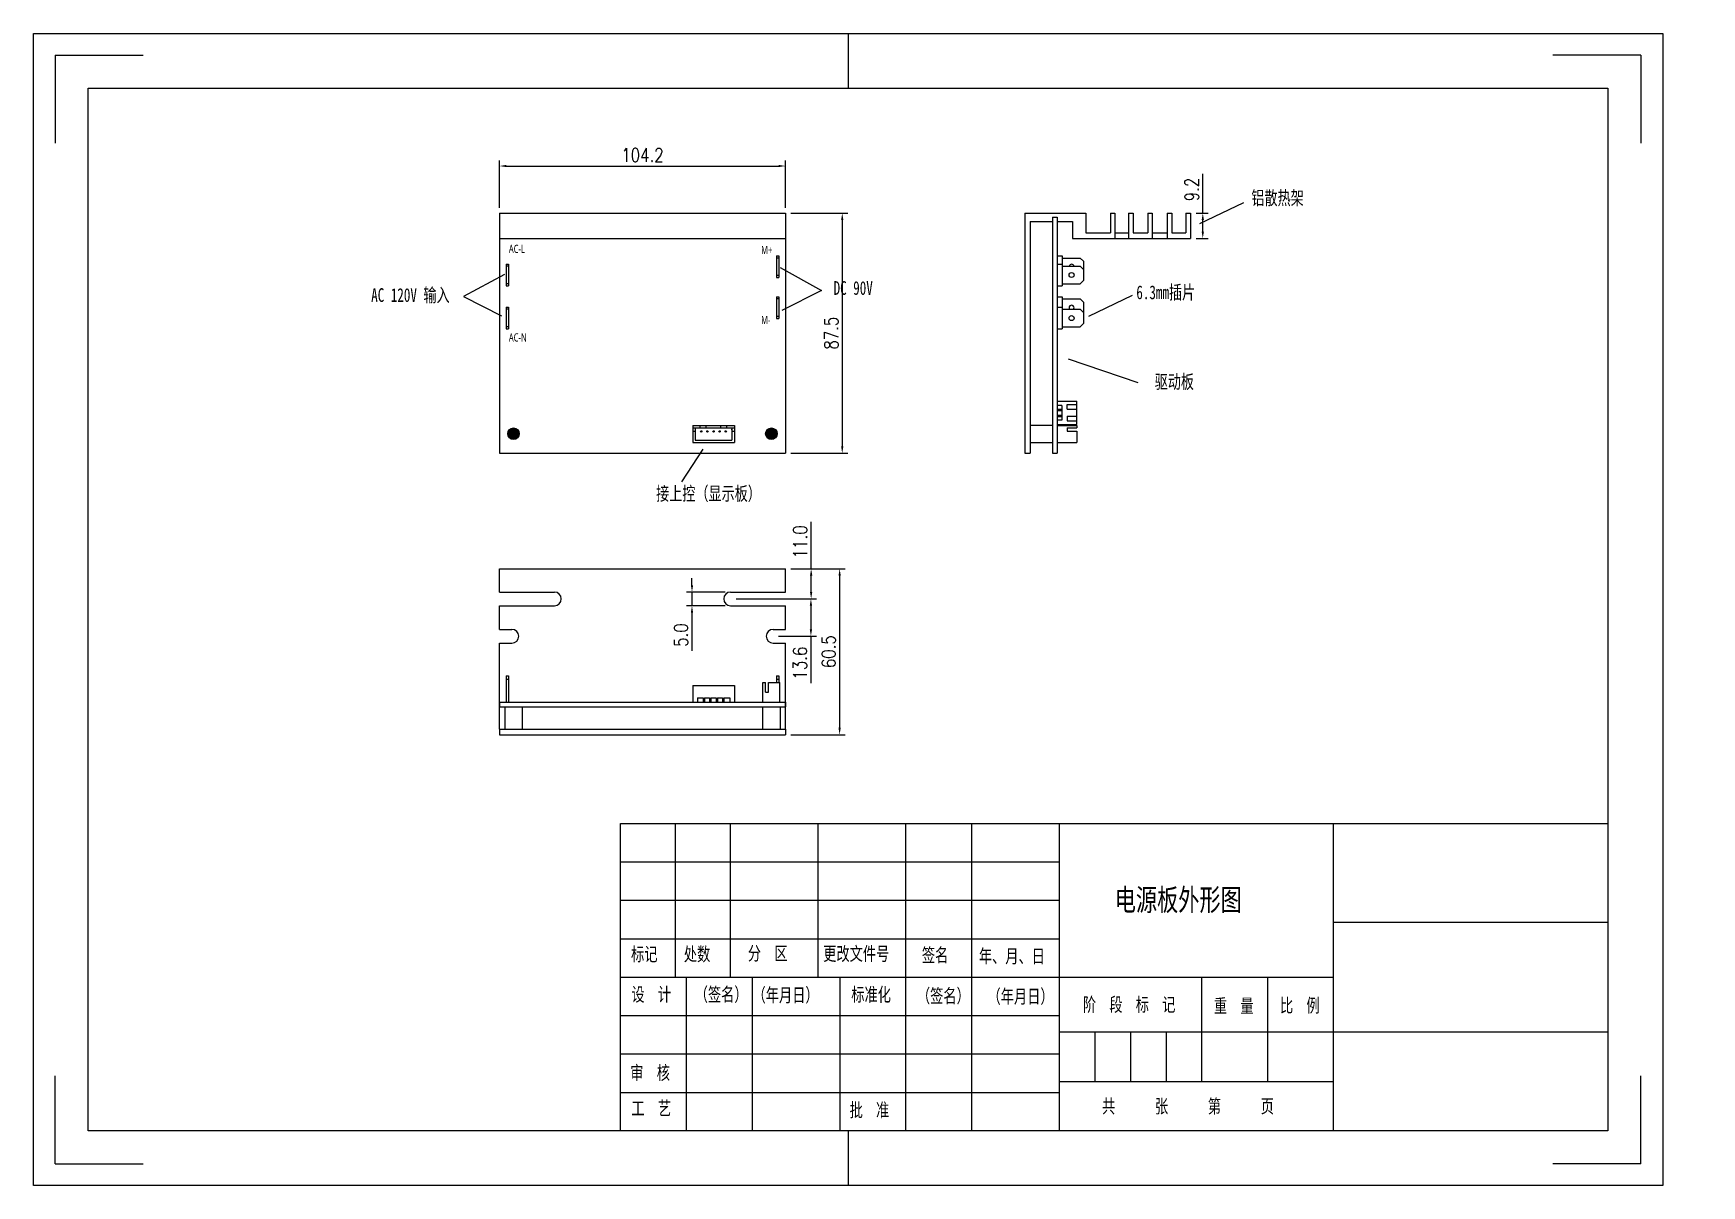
# Model space of a CAD drawing. Header units: millimetres. Extents: x 4562 to 28735, y 226 to 10431.
# Drawn here: x 13322 to 13931, y 5112 to 5532 of the extents above; entities that cross this region are included whole.
import ezdxf

# ---------------------------------------------------------------- set-up
doc = ezdxf.new("R2010")
doc.units = ezdxf.units.MM
doc.layers.add('总内框线', color=7, linetype='Continuous', lineweight=50)
doc.layers.add('总外框线', color=7, linetype='Continuous', lineweight=30)
doc.styles.get("Standard").update_dxf_attribs({"font": 'isocp.shx', "width": 0.707, "bigfont": 'hztxt.shx'})
doc.styles.add('TH_GBDIM', font='romans.shx', dxfattribs={"width": 0.8, "bigfont": 'gbcbig.shx'})
doc.styles.add('标注文字', font='txt.shx', dxfattribs={"width": 0.7})
doc.dimstyles.get("Standard").update_dxf_attribs({"dimtxt": 0.18, "dimasz": 0.18, "dimexe": 0.18, "dimexo": 0.0625, "dimgap": 0.09, "dimtad": 0, "dimtih": 1, "dimtoh": 1, "dimdec": 4, "dimzin": 0, "dimdsep": 46, "dimtxsty": 'Standard', "dimcen": 0.09, "dimadec": 0, "dimazin": 0, "dimtfac": 1, "dimtdec": 4, "dimtofl": 0, "dimtmove": 0, "dimatfit": 3, "dimfxl": 1, "dimtolj": 1, "dimtzin": 0, "dimarcsym": 0})
doc.dimstyles.new('TH_GBDIM', dxfattribs={"dimtxt": 3.5, "dimasz": 2.5, "dimexe": 2, "dimexo": 0, "dimgap": 1.5, "dimtad": 1, "dimdec": 1, "dimzin": 0, "dimdsep": 46, "dimtxsty": 'TH_GBDIM', "dimcen": 2.5, "dimclrd": 130, "dimclre": 130, "dimclrt": 3, "dimadec": 0, "dimazin": 0, "dimtfac": 0.714286, "dimtdec": 1, "dimtmove": 0, "dimatfit": 3, "dimfxl": 1, "dimtzin": 0, "dimlwd": -1, "dimlwe": -1, "dimarcsym": 0})
pattern_1 = [(0, (2368.4976, 2051.186), (0, 6.985), [5.08, -1.905]), (90, (2368.4976, 2051.186), (-6.985, 4e-16), [5.08, -1.905])]

# ---------------------------------------------------------------- blocks, each defined once
blk = doc.blocks.new('*D210')
for p, q in [((13598.59, 5466.28), (13619.31, 5466.28)), ((13617.31, 5463.78), (13617.31, 5381.28)), ((13598.59, 5378.78), (13619.31, 5378.78))]:
    blk.add_line(p, q)
for points in [[(13616.9, 5463.78), (13617.73, 5463.78), (13617.31, 5466.28)], [(13616.9, 5381.28), (13617.73, 5381.28), (13617.31, 5378.78)]]:
    blk.add_solid(points)
at = {"layer": 'Defpoints', "color": 0}
for p in [(13596.59, 5466.28), (13596.59, 5378.78), (13617.31, 5378.78)]:
    blk.add_point(p, dxfattribs=at)
at = {"insert": (13613.31, 5422.53), "char_height": 5, "attachment_point": 5, "rotation": 90, "style": 'TH_GBDIM'}
blk.add_mtext('87.5', dxfattribs=at)
blk = doc.blocks.new('*D211')
for p, q in [((13492.39, 5468.28), (13492.39, 5485.46)), ((13494.89, 5483.46), (13594.09, 5483.46)), ((13596.59, 5468.28), (13596.59, 5485.46))]:
    blk.add_line(p, q)
at = {"color": 130}
for p, q in [((14324.48, 5442.31), (14324.48, 5420.57)), ((14340.48, 5442.31), (14340.48, 5420.57)), ((14326.98, 5422.57), (14337.98, 5422.57))]:
    blk.add_line(p, q, dxfattribs=at)
for points in [[(13494.89, 5483.88), (13494.89, 5483.05), (13492.39, 5483.46)], [(13594.09, 5483.88), (13594.09, 5483.05), (13596.59, 5483.46)]]:
    blk.add_solid(points)
for points in [[(14326.98, 5422.98), (14326.98, 5422.15), (14324.48, 5422.57)], [(14337.98, 5422.98), (14337.98, 5422.15), (14340.48, 5422.57)]]:
    blk.add_solid(points, dxfattribs=at)
at = {"layer": 'Defpoints', "color": 0}
for p in [(13596.59, 5483.46), (13492.39, 5466.28), (13596.59, 5466.28), (14324.48, 5443.31), (14340.48, 5443.31), (14340.48, 5422.57)]:
    blk.add_point(p, dxfattribs=at)
at = {"insert": (13544.49, 5487.46), "char_height": 5, "attachment_point": 5, "style": 'TH_GBDIM'}
blk.add_mtext('104.2', dxfattribs=at)
at = {"color": 3, "insert": (14332.43, 5425.82), "char_height": 3.5, "attachment_point": 5, "style": 'TH_GBDIM'}
blk.add_mtext('16.0', dxfattribs=at)
blk = doc.blocks.new('*D212')
for p, q in [((13598.59, 5336.68), (13618.37, 5336.68)), ((13616.37, 5334.18), (13616.37, 5278.68)), ((13598.59, 5276.18), (13618.37, 5276.18))]:
    blk.add_line(p, q)
for points in [[(13615.95, 5334.18), (13616.78, 5334.18), (13616.37, 5336.68)], [(13615.95, 5278.68), (13616.78, 5278.68), (13616.37, 5276.18)]]:
    blk.add_solid(points)
at = {"layer": 'Defpoints', "color": 0}
for p in [(13596.59, 5336.68), (13596.59, 5276.18), (13616.37, 5276.18)]:
    blk.add_point(p, dxfattribs=at)
at = {"insert": (13612.37, 5306.43), "char_height": 5, "attachment_point": 5, "rotation": 90, "style": 'TH_GBDIM'}
blk.add_mtext('60.5', dxfattribs=at)
blk = doc.blocks.new('*D213')
for p, q in [((13748.76, 5466.28), (13748.76, 5480.59)), ((13746.33, 5466.28), (13750.76, 5466.28)), ((13748.76, 5459.58), (13748.76, 5463.78)), ((13746.33, 5457.08), (13750.76, 5457.08))]:
    blk.add_line(p, q)
for points in [[(13748.35, 5463.78), (13749.18, 5463.78), (13748.76, 5466.28)], [(13748.35, 5459.58), (13749.18, 5459.58), (13748.76, 5457.08)]]:
    blk.add_solid(points)
at = {"layer": 'Defpoints', "color": 0}
for p in [(13744.33, 5466.28), (13744.33, 5457.08), (13748.76, 5457.08)]:
    blk.add_point(p, dxfattribs=at)
at = {"insert": (13744.76, 5474.9), "char_height": 5, "attachment_point": 5, "rotation": 90, "style": 'TH_GBDIM'}
blk.add_mtext('9.2', dxfattribs=at)
blk = doc.blocks.new('*D214')
for p, q in [((13605.98, 5336.68), (13605.98, 5353.8)), ((13598.59, 5336.68), (13607.98, 5336.68)), ((13605.98, 5328.18), (13605.98, 5334.18)), ((13578.59, 5325.68), (13607.98, 5325.68))]:
    blk.add_line(p, q)
for points in [[(13605.56, 5334.18), (13606.4, 5334.18), (13605.98, 5336.68)], [(13605.56, 5328.18), (13606.4, 5328.18), (13605.98, 5325.68)]]:
    blk.add_solid(points)
at = {"layer": 'Defpoints', "color": 0}
for p in [(13596.59, 5336.68), (13576.59, 5325.68), (13605.98, 5325.68)]:
    blk.add_point(p, dxfattribs=at)
at = {"insert": (13601.98, 5346.49), "char_height": 5, "attachment_point": 5, "rotation": 90, "style": 'TH_GBDIM'}
blk.add_mtext('11.0', dxfattribs=at)
blk = doc.blocks.new('*D215')
for p, q in [((13578.59, 5325.68), (13607.9, 5325.68)), ((13605.9, 5323.18), (13605.9, 5314.58)), ((13594.09, 5312.08), (13607.9, 5312.08)), ((13605.9, 5312.08), (13605.9, 5294.96))]:
    blk.add_line(p, q)
for points in [[(13605.48, 5323.18), (13606.32, 5323.18), (13605.9, 5325.68)], [(13605.48, 5314.58), (13606.32, 5314.58), (13605.9, 5312.08)]]:
    blk.add_solid(points)
at = {"layer": 'Defpoints', "color": 0}
for p in [(13576.59, 5325.68), (13592.09, 5312.08), (13605.9, 5312.08)]:
    blk.add_point(p, dxfattribs=at)
at = {"insert": (13601.9, 5302.27), "char_height": 5, "attachment_point": 5, "rotation": 90, "style": 'TH_GBDIM'}
blk.add_mtext('13.6', dxfattribs=at)
blk = doc.blocks.new('*D216')
for p, q in [((13574.59, 5328.18), (13560.54, 5328.18)), ((13562.54, 5330.68), (13562.54, 5333.18)), ((13562.54, 5328.18), (13562.54, 5323.18)), ((13574.59, 5323.18), (13560.54, 5323.18)), ((13562.54, 5320.68), (13562.54, 5306.8))]:
    blk.add_line(p, q)
for points in [[(13562.12, 5330.68), (13562.95, 5330.68), (13562.54, 5328.18)], [(13562.12, 5320.68), (13562.95, 5320.68), (13562.54, 5323.18)]]:
    blk.add_solid(points)
at = {"layer": 'Defpoints', "color": 0}
for p in [(13576.59, 5328.18), (13562.54, 5323.18), (13576.59, 5323.18)]:
    blk.add_point(p, dxfattribs=at)
at = {"insert": (13558.54, 5312.49), "char_height": 5, "attachment_point": 5, "rotation": 90, "style": 'TH_GBDIM'}
blk.add_mtext('5.0', dxfattribs=at)

msp = doc.modelspace()

# ---------------------------------------------------------------- hatches: boundary and pattern name
h = msp.add_hatch()
h.set_pattern_fill('ANGLE', color=256, style=0)
h.set_pattern_definition(pattern_1)
edge = h.paths.add_edge_path()
edge.add_arc((13497.49, 5385.88), 2.1, 0, 360)
h = msp.add_hatch()
h.set_pattern_fill('ANGLE', color=256, style=0)
h.set_pattern_definition(pattern_1)
h.paths.add_polyline_path([(13499.59, 5385.88, 1), (13495.39, 5385.88, 1)])
for points in [[(13499.59, 5385.88, 1), (13495.39, 5385.88, 1)], [(13593.59, 5385.88, 1), (13589.39, 5385.88, 1)]]:
    msp.add_hatch(color=256).paths.add_polyline_path(points)
h = msp.add_hatch()
h.set_pattern_fill('ANGLE', color=256, style=0)
h.set_pattern_definition(pattern_1)
edge = h.paths.add_edge_path()
edge.add_arc((13591.49, 5385.88), 2.1, 0, 360)
h = msp.add_hatch()
h.set_pattern_fill('ANGLE', color=256, style=0)
h.set_pattern_definition(pattern_1)
h.paths.add_polyline_path([(13593.59, 5385.88, 1), (13589.39, 5385.88, 1)])

# ---------------------------------------------------------------- linework, layer by layer
for p, q in [((13763.6, 5470.03), (13747.61, 5462.39)), ((13492.39, 5466.28), (13492.39, 5378.78)), ((13492.39, 5466.28), (13596.59, 5466.28)), ((13596.59, 5466.28), (13596.59, 5378.78)), ((13683.83, 5466.28), (13683.83, 5378.78)), ((13683.83, 5466.28), (13706.13, 5466.28)), ((13685.83, 5463.28), (13685.83, 5378.78)), ((13685.83, 5463.28), (13694.03, 5463.28)), ((13694.03, 5464.78), (13694.03, 5378.78)), ((13694.03, 5464.78), (13695.63, 5464.78)), ((13695.63, 5464.78), (13695.63, 5378.78)), ((13695.63, 5463.28), (13701.23, 5463.28)), ((13701.23, 5463.28), (13701.23, 5457.08)), ((13706.13, 5466.28), (13706.13, 5459.08)), ((13715.13, 5466.28), (13715.13, 5459.08)), ((13715.13, 5466.28), (13716.73, 5466.28)), ((13716.73, 5466.28), (13716.73, 5457.08)), ((13721.73, 5466.28), (13723.33, 5466.28)), ((13721.73, 5466.28), (13721.73, 5457.08)), ((13723.33, 5466.28), (13723.33, 5459.08)), ((13728.73, 5466.28), (13730.33, 5466.28)), ((13728.73, 5466.28), (13728.73, 5459.08)), ((13730.33, 5466.28), (13730.33, 5457.08)), ((13735.83, 5466.28), (13737.53, 5466.28)), ((13735.83, 5466.28), (13735.83, 5457.08)), ((13737.53, 5466.28), (13737.53, 5459.08)), ((13742.63, 5466.28), (13744.33, 5466.28)), ((13742.63, 5466.28), (13742.63, 5459.08)), ((13744.33, 5466.28), (13744.33, 5457.08)), ((13492.39, 5457.08), (13596.59, 5457.08)), ((13701.23, 5457.08), (13706.13, 5457.08)), ((13701.23, 5457.08), (13744.33, 5457.08)), ((13706.13, 5459.08), (13715.13, 5459.08)), ((13716.73, 5459.08), (13721.73, 5459.08)), ((13723.33, 5459.08), (13728.73, 5459.08)), ((13730.33, 5459.08), (13735.83, 5459.08)), ((13737.53, 5459.08), (13742.63, 5459.08)), ((13593.29, 5450.68), (13594.19, 5450.68)), ((13593.29, 5450.68), (13593.29, 5442.78)), ((13594.19, 5449.93), (13593.29, 5449.93)), ((13594.19, 5450.68), (13594.19, 5442.78)), ((13695.63, 5450.68), (13697.53, 5450.68)), ((13697.53, 5450.68), (13697.53, 5442.78)), ((13697.53, 5449.93), (13704.03, 5449.93)), ((13704.03, 5449.93), (13705.33, 5448.73)), ((13494.16, 5443.95), (13479.22, 5435.94)), ((13494.79, 5447.68), (13495.69, 5447.68)), ((13494.79, 5447.68), (13494.79, 5439.78)), ((13495.69, 5446.93), (13494.79, 5446.93)), ((13495.69, 5447.68), (13495.69, 5439.78)), ((13594.19, 5443.53), (13593.29, 5443.53)), ((13594.67, 5446.48), (13609.75, 5438.08)), ((13695.63, 5447.68), (13697.53, 5447.68)), ((13697.53, 5447.68), (13697.53, 5439.78)), ((13697.53, 5446.93), (13704.03, 5446.93)), ((13704.03, 5446.93), (13705.33, 5445.73)), ((13705.33, 5448.73), (13705.33, 5444.73)), ((13705.33, 5445.73), (13705.33, 5441.73)), ((13495.69, 5440.53), (13494.79, 5440.53)), ((13494.79, 5439.78), (13495.69, 5439.78)), ((13593.29, 5442.78), (13594.19, 5442.78)), ((13609.75, 5438.08), (13595.34, 5430.75)), ((13695.63, 5439.78), (13697.53, 5439.78)), ((13697.53, 5440.53), (13704.03, 5440.53)), ((13704.03, 5440.53), (13705.33, 5441.73)), ((13479.22, 5435.94), (13493.09, 5428.9)), ((13494.79, 5431.98), (13495.69, 5431.98)), ((13494.79, 5431.98), (13494.79, 5424.08)), ((13495.69, 5431.23), (13494.79, 5431.23)), ((13495.69, 5431.98), (13495.69, 5424.08)), ((13593.29, 5435.78), (13593.29, 5427.88)), ((13593.29, 5435.78), (13594.19, 5435.78)), ((13594.19, 5435.03), (13593.29, 5435.03)), ((13594.19, 5435.78), (13594.19, 5427.88)), ((13695.63, 5435.78), (13697.53, 5435.78)), ((13695.63, 5431.98), (13697.53, 5431.98)), ((13697.53, 5435.78), (13697.53, 5427.88)), ((13697.53, 5435.03), (13704.03, 5435.03)), ((13697.53, 5431.98), (13697.53, 5424.08)), ((13697.53, 5431.23), (13704.03, 5431.23)), ((13704.03, 5435.03), (13705.33, 5433.83)), ((13704.03, 5431.23), (13705.33, 5430.03)), ((13705.33, 5433.83), (13705.33, 5429.83)), ((13723.03, 5436.24), (13707.05, 5428.6)), ((13594.19, 5428.63), (13593.29, 5428.63)), ((13593.29, 5427.88), (13594.19, 5427.88)), ((13704.03, 5424.83), (13705.33, 5426.03)), ((13705.33, 5430.03), (13705.33, 5426.03)), ((13495.69, 5424.83), (13494.79, 5424.83)), ((13494.79, 5424.08), (13495.69, 5424.08)), ((13695.63, 5424.08), (13697.53, 5424.08)), ((13697.53, 5424.83), (13704.03, 5424.83)), ((13699.74, 5413.2), (13725.09, 5404.56)), ((13695.63, 5397.78), (13702.83, 5397.78)), ((13697.38, 5396.22), (13695.63, 5396.22)), ((13695.63, 5394.89), (13697.38, 5394.89)), ((13697.38, 5396.22), (13697.38, 5390.81)), ((13699.33, 5396.52), (13702.83, 5396.52)), ((13699.33, 5394.81), (13699.33, 5396.52)), ((13699.33, 5394.81), (13702.83, 5394.81)), ((13702.83, 5389.28), (13702.83, 5397.78)), ((13562.79, 5388.88), (13562.79, 5382.68)), ((13562.79, 5388.88), (13562.79, 5382.68)), ((13562.79, 5388.88), (13577.99, 5388.88)), ((13565.54, 5387.98), (13565.54, 5388.88)), ((13567.73, 5387.98), (13567.73, 5388.88)), ((13573.06, 5387.98), (13573.06, 5388.88)), ((13575.24, 5387.98), (13575.24, 5388.88)), ((13577.99, 5388.88), (13577.99, 5382.68)), ((13685.83, 5389.03), (13694.03, 5389.03)), ((13695.63, 5394.39), (13697.38, 5394.39)), ((13695.63, 5392.66), (13697.38, 5392.66)), ((13695.63, 5392.16), (13697.38, 5392.16)), ((13697.38, 5390.81), (13695.63, 5390.81)), ((13695.63, 5389.28), (13702.83, 5389.28)), ((13695.63, 5388.88), (13702.83, 5388.88)), ((13699.33, 5392.25), (13699.33, 5390.53)), ((13699.33, 5392.25), (13702.83, 5392.25)), ((13699.33, 5390.53), (13702.83, 5390.53)), ((13702.83, 5388.88), (13702.83, 5387.98)), ((13562.79, 5387.98), (13577.99, 5387.98)), ((13562.79, 5386.78), (13563.69, 5386.78)), ((13562.79, 5382.68), (13577.99, 5382.68)), ((13563.69, 5387.98), (13563.69, 5383.58)), ((13563.69, 5383.58), (13577.09, 5383.58)), ((13577.09, 5387.98), (13577.09, 5383.58)), ((13577.09, 5386.78), (13577.99, 5386.78)), ((13685.83, 5382.73), (13694.03, 5382.73)), ((13695.63, 5382.68), (13702.83, 5382.68)), ((13699.33, 5387.98), (13702.83, 5387.98)), ((13699.33, 5387.98), (13699.33, 5386.78)), ((13699.33, 5386.78), (13702.83, 5386.78)), ((13702.83, 5386.78), (13702.83, 5382.68)), ((13492.39, 5378.78), (13596.59, 5378.78)), ((13492.39, 5378.78), (13596.59, 5378.78)), ((13558.84, 5368.33), (13566.61, 5380.2)), ((13683.83, 5378.78), (13685.83, 5378.78)), ((13694.03, 5378.78), (13695.63, 5378.78)), ((13492.39, 5328.18), (13492.39, 5336.68)), ((13492.39, 5336.68), (13596.59, 5336.68)), ((13596.59, 5328.18), (13596.59, 5336.68)), ((13492.39, 5328.18), (13512.39, 5328.18)), ((13576.59, 5328.18), (13596.59, 5328.18)), ((13492.39, 5314.58), (13492.39, 5323.18)), ((13492.39, 5323.18), (13512.39, 5323.18)), ((13576.59, 5323.18), (13596.59, 5323.18)), ((13596.59, 5314.58), (13596.59, 5323.18)), ((13492.39, 5314.58), (13496.89, 5314.58)), ((13492.39, 5278.18), (13492.39, 5309.58)), ((13492.39, 5309.58), (13496.89, 5309.58)), ((13592.09, 5314.58), (13596.59, 5314.58)), ((13592.09, 5309.58), (13596.59, 5309.58)), ((13596.59, 5278.18), (13596.59, 5309.58)), ((13494.79, 5297.68), (13494.79, 5287.98)), ((13494.79, 5297.68), (13495.69, 5297.68)), ((13495.69, 5297.68), (13495.69, 5287.98)), ((13593.29, 5297.68), (13593.29, 5295.18)), ((13593.29, 5297.68), (13594.19, 5297.68)), ((13594.19, 5297.68), (13594.19, 5295.18)), ((13494.79, 5296.38), (13495.69, 5296.38)), ((13562.79, 5294.08), (13562.79, 5287.98)), ((13562.79, 5294.08), (13577.99, 5294.08)), ((13577.99, 5294.08), (13577.99, 5287.98)), ((13588.39, 5295.18), (13589.29, 5295.18)), ((13588.39, 5287.98), (13588.39, 5295.18)), ((13589.29, 5291.68), (13589.29, 5295.18)), ((13589.29, 5291.68), (13590.49, 5291.68)), ((13590.49, 5295.18), (13594.59, 5295.18)), ((13590.49, 5291.68), (13590.49, 5295.18)), ((13593.29, 5296.38), (13594.19, 5296.38)), ((13594.59, 5287.98), (13594.59, 5295.18)), ((13492.39, 5287.98), (13492.39, 5286.38)), ((13492.39, 5287.98), (13596.59, 5287.98)), ((13492.39, 5286.38), (13596.59, 5286.38)), ((13494.29, 5286.38), (13494.29, 5278.18)), ((13500.69, 5286.38), (13500.69, 5278.18)), ((13564.49, 5289.58), (13564.49, 5287.98)), ((13564.49, 5289.58), (13566.6, 5289.58)), ((13566.6, 5289.58), (13566.6, 5287.98)), ((13567.1, 5289.58), (13568.96, 5289.58)), ((13567.1, 5289.58), (13567.1, 5287.98)), ((13568.96, 5289.58), (13568.96, 5287.98)), ((13569.46, 5289.58), (13571.32, 5289.58)), ((13569.46, 5289.58), (13569.46, 5287.98)), ((13571.32, 5289.58), (13571.32, 5287.98)), ((13571.82, 5289.58), (13573.68, 5289.58)), ((13571.82, 5289.58), (13571.82, 5287.98)), ((13573.68, 5289.58), (13573.68, 5287.98)), ((13574.18, 5289.58), (13576.29, 5289.58)), ((13574.18, 5289.58), (13574.18, 5287.98)), ((13576.29, 5289.58), (13576.29, 5287.98)), ((13588.29, 5286.38), (13588.29, 5278.18)), ((13594.69, 5286.38), (13594.69, 5278.18)), ((13596.59, 5287.98), (13596.59, 5286.38)), ((13492.39, 5278.18), (13596.59, 5278.18)), ((13492.39, 5278.18), (13492.39, 5276.18)), ((13492.39, 5276.18), (13596.59, 5276.18)), ((13596.59, 5278.18), (13596.59, 5276.18))]:
    msp.add_line(p, q)
at = {"lineweight": -3}
for p, q in [((13536.43, 5243.81), (13896.43, 5243.81)), ((13536.43, 5131.81), (13536.43, 5243.81)), ((13556.43, 5243.81), (13556.43, 5187.81)), ((13576.43, 5243.81), (13576.43, 5187.81)), ((13608.43, 5243.81), (13608.43, 5187.81)), ((13640.43, 5243.81), (13640.43, 5187.81)), ((13664.43, 5243.81), (13664.43, 5131.81)), ((13696.43, 5243.81), (13696.43, 5131.81)), ((13796.43, 5131.81), (13796.43, 5243.81)), ((13896.43, 5243.81), (13896.43, 5131.81)), ((13536.43, 5229.81), (13696.43, 5229.81)), ((13536.43, 5215.81), (13696.43, 5215.81)), ((13796.43, 5207.81), (13896.43, 5207.81)), ((13536.43, 5201.81), (13696.43, 5201.81)), ((13536.43, 5187.81), (13796.43, 5187.81)), ((13560.43, 5187.81), (13560.43, 5131.81)), ((13584.43, 5187.81), (13584.43, 5131.81)), ((13616.43, 5187.81), (13616.43, 5131.81)), ((13640.43, 5187.81), (13640.43, 5131.81)), ((13748.43, 5149.81), (13748.43, 5187.81)), ((13772.43, 5149.81), (13772.43, 5187.81)), ((13536.43, 5173.81), (13696.43, 5173.81)), ((13696.43, 5167.81), (13796.43, 5167.81)), ((13709.43, 5167.81), (13709.43, 5149.81)), ((13722.43, 5167.81), (13722.43, 5149.81)), ((13735.43, 5167.81), (13735.43, 5149.81)), ((13796.43, 5167.81), (13896.43, 5167.81)), ((13536.43, 5159.81), (13696.43, 5159.81)), ((13536.43, 5145.81), (13696.43, 5145.81)), ((13696.43, 5149.81), (13796.43, 5149.81)), ((13896.43, 5131.81), (13536.43, 5131.81))]:
    msp.add_line(p, q, dxfattribs=at)
for centre, radius in [((13700.93, 5443.73), 0.9), ((13700.93, 5428.03), 0.9), ((13497.49, 5385.88), 2.1), ((13565.92, 5386.73), 0.25), ((13568.16, 5386.73), 0.25), ((13570.39, 5386.73), 0.25), ((13572.62, 5386.73), 0.25), ((13574.86, 5386.73), 0.25), ((13591.49, 5385.88), 2.1)]:
    msp.add_circle(centre, radius)
for centre, radius, start, end in [((13700.93, 5446.73), 0.9, 12.83959, 167.16041), ((13700.93, 5431.83), 0.9, 318.18969, 221.81031), ((13512.39, 5325.68), 2.5, 270, 90), ((13576.59, 5325.68), 2.5, 90, 270), ((13496.89, 5312.08), 2.5, 270, 90), ((13592.09, 5312.08), 2.5, 90, 270)]:
    msp.add_arc(centre, radius, start, end)
msp.add_point((13577.09, 5387.48))
at = {"layer": '总内框线', "lineweight": -3}
for p, q in [((13330.43, 5523.81), (13330.43, 5491.81)), ((13330.43, 5523.81), (13362.43, 5523.81)), ((13908.43, 5523.81), (13876.43, 5523.81)), ((13908.43, 5523.81), (13908.43, 5491.81)), ((13342.43, 5511.81), (13896.43, 5511.81)), ((13342.43, 5131.81), (13342.43, 5511.81)), ((13896.43, 5511.81), (13896.43, 5131.81)), ((13330.43, 5119.81), (13330.43, 5151.81)), ((13908.43, 5119.81), (13908.43, 5151.81)), ((13896.43, 5131.81), (13342.43, 5131.81)), ((13330.43, 5119.81), (13362.43, 5119.81)), ((13908.43, 5119.81), (13876.43, 5119.81))]:
    msp.add_line(p, q, dxfattribs=at)
at = {"layer": '总外框线', "lineweight": -3}
for p, q in [((13322.43, 5531.81), (13916.43, 5531.81)), ((13322.43, 5111.81), (13322.43, 5531.81)), ((13619.43, 5531.81), (13619.43, 5511.81)), ((13916.43, 5531.81), (13916.43, 5111.81)), ((13619.43, 5131.81), (13619.43, 5111.81)), ((13916.43, 5111.81), (13322.43, 5111.81))]:
    msp.add_line(p, q, dxfattribs=at)

# ---------------------------------------------------------------- texts
at = {"char_height": 5, "attachment_point": 1, "style": '标注文字'}
for s, insert, width in [('{\\fSimSun|b0|i0|c134|p2;铝散热架}', (13766.47, 5474.33), 29.3486), ('{\\fSimSun|b0|i0|c134|p2;AC 120V 输入}', (13445.59, 5438.93), 46.4398), ('{\\fSimSun|b0|i0|c134|p2;DC 90V }', (13614.17, 5441.5), 46.4398), ('{\\fSimSun|b0|i0|c134|p2;6.3mm插片}', (13724.53, 5439.93), 29.3486), ('{\\fSimSun|b0|i0|c134|p2;驱动板}', (13731.23, 5407.35), 29.3486), ('{\\fSimSun|b0|i0|c134|p2;接上控（显示板）}', (13549.47, 5366.59), 46.4398)]:
    msp.add_mtext(s, dxfattribs=dict(at, insert=insert, width=width))
at = {"lineweight": -3, "width": 186.0386, "attachment_point": 1}
for s, insert, char_height in [('{\\fMicrosoft YaHei|b0|i0|c134|p34;AC-L}', (13495.77, 5454.77), 3), ('{\\fMicrosoft YaHei|b0|i0|c134|p34;M+}', (13587.75, 5454.34), 3), ('{\\fMicrosoft YaHei|b0|i0|c134|p34;M-}', (13587.75, 5428.83), 3), ('{\\fMicrosoft YaHei|b0|i0|c134|p34;AC-N}', (13495.77, 5422.49), 3), ('{\\fSimSun|b0|i0|c134|p2;标记}', (13540.34, 5198.69), 5), ('{\\fSimSun|b0|i0|c134|p2;处数}', (13559.58, 5198.72), 5), ('{\\fSimSun|b0|i0|c134|p2;分\u3000区}', (13582.9, 5198.97), 5), ('{\\fSimSun|b0|i0|c134|p2;更改文件号}', (13610.37, 5198.86), 5), ('{\\fSimSun|b0|i0|c134|p2;签名}', (13646.34, 5198.35), 5), ('{\\fSimSun|b0|i0|c134|p2;年、月、日}', (13667.13, 5197.96), 5), ('{\\fSimSun|b0|i0|c134|p2;设\u3000计}', (13540.46, 5184.01), 5), ('{\\fSimSun|b0|i0|c134|p2;（签名）}', (13563.54, 5184.01), 5), ('{\\fSimSun|b0|i0|c134|p2;\u3000（年月日）}', (13579.79, 5183.78), 5), ('{\\fSimSun|b0|i0|c134|p2;标准化}', (13620.61, 5183.98), 5), ('{\\fSimSun|b0|i0|c134|p2;（签名）}', (13644.54, 5183.49), 5), ('{\\fSimSun|b0|i0|c134|p2;（年月日）}', (13670.28, 5183.29), 5), ('{\\fSimSun|b0|i0|c134|p2;阶\u3000段\u3000标\u3000记}', (13705.04, 5180.32), 5), ('{\\fSimSun|b0|i0|c134|p2;重\u3000量}', (13752.8, 5179.86), 5), ('{\\fSimSun|b0|i0|c134|p2;比\u3000例}', (13776.91, 5180), 5), ('{\\fSimSun|b0|i0|c134|p2;审\u3000核}', (13540.05, 5155.47), 5), ('{\\fSimSun|b0|i0|c134|p2;工\u3000艺}', (13540.46, 5142.5), 5), ('{\\fSimSun|b0|i0|c134|p2;批\u3000准}', (13620, 5141.87), 5), ('{\\fSimSun|b0|i0|c134|p2;共\u3000\u3000\u3000张\u3000\u3000\u3000第\u3000\u3000\u3000页}', (13712.03, 5143.27), 5)]:
    msp.add_mtext(s, dxfattribs=dict(at, insert=insert, char_height=char_height))
at = {"color": 24, "insert": (13716.67, 5220.02), "char_height": 8, "width": 100, "attachment_point": 1}
msp.add_mtext('{\\fSimSun|b0|i0|c134|p2;\\C256;电源板外形图}', dxfattribs=at)

# ---------------------------------------------------------------- dimensions: what is measured, and where the dimension line sits
dim = msp.add_linear_dim(base=(13596.59, 5483.46), p1=(13492.39, 5466.28), p2=(13596.59, 5466.28), dimstyle='TH_GBDIM', override={"dimtxt": 5, "dimexo": 2, "dimclrd": 256, "dimclre": 256, "dimclrt": 256})
dim.commit()
dim.dimension.update_dxf_attribs({"geometry": '*D211', "text_midpoint": (13544.49, 5487.46)})
at = {"color": 10}
dim = msp.add_linear_dim(base=(14340.48, 5422.57), p1=(14324.48, 5443.31), p2=(14340.48, 5443.31), dimstyle='Standard', override={"dimtxt": 3.5, "dimasz": 2.5, "dimexe": 2, "dimexo": 1, "dimgap": 1.5, "dimtad": 1, "dimtih": 0, "dimtoh": 0, "dimdec": 1, "dimtxsty": 'TH_GBDIM', "dimcen": 2.5, "dimclrd": 130, "dimclre": 130, "dimclrt": 3, "dimtfac": 0.714286, "dimtdec": 1, "dimtofl": 1, "dimtolj": 0, "dimlwd": 65535, "dimlwe": 65535}, dxfattribs=at)
dim.commit()
dim.dimension.update_dxf_attribs({"geometry": '*D211', "text_midpoint": (14332.43, 5422.57), "dimtype": 160})
for base, p1, p2, picture, middle in [((13748.76, 5457.08), (13744.33, 5466.28), (13744.33, 5457.08), '*D213', (13748.76, 5474.9)), ((13605.98, 5325.68), (13596.59, 5336.68), (13576.59, 5325.68), '*D214', (13605.98, 5346.49)), ((13616.37, 5276.18), (13596.59, 5336.68), (13596.59, 5276.18), '*D212', (13616.37, 5306.43))]:
    dim = msp.add_linear_dim(base=base, p1=p1, p2=p2, angle=90, dimstyle='TH_GBDIM', override={"dimtxt": 5, "dimexo": 2, "dimclrd": 256, "dimclre": 256, "dimclrt": 256})
    dim.commit()
    dim.dimension.update_dxf_attribs({"geometry": picture, "text_midpoint": middle, "dimtype": 160})
for base, p1, p2, picture, middle in [((13617.31, 5378.78), (13596.59, 5466.28), (13596.59, 5378.78), '*D210', (13613.31, 5422.53)), ((13562.54, 5323.18), (13576.59, 5328.18), (13576.59, 5323.18), '*D216', (13558.54, 5312.49)), ((13605.9, 5312.08), (13576.59, 5325.68), (13592.09, 5312.08), '*D215', (13601.9, 5302.27))]:
    dim = msp.add_linear_dim(base=base, p1=p1, p2=p2, angle=90, dimstyle='TH_GBDIM', override={"dimtxt": 5, "dimexo": 2, "dimclrd": 256, "dimclre": 256, "dimclrt": 256})
    dim.commit()
    dim.dimension.update_dxf_attribs({"geometry": picture, "text_midpoint": middle})

doc.saveas('drawing.dxf')
